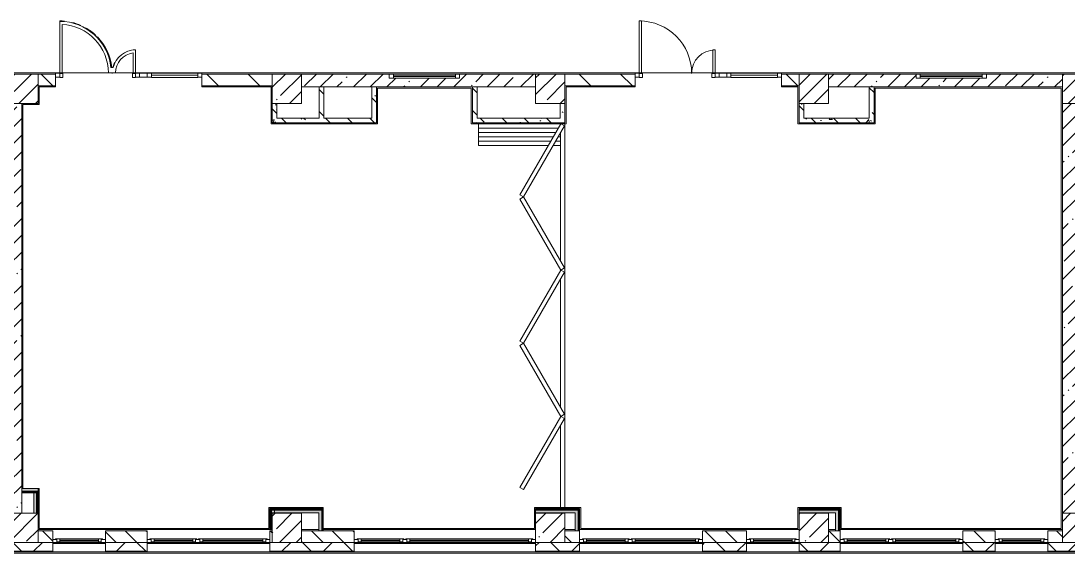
# Model space of a CAD drawing. Header units: millimetres. Extents: x -4185 to 186529, y -8553 to 29097.
# Drawn here: x 107136 to 125024, y -280 to 8808 of the extents above; entities that cross this region are included whole.
import ezdxf

# ---------------------------------------------------------------- set-up
doc = ezdxf.new("R2010")
doc.units = ezdxf.units.MM
for name, color, linetype, lineweight, true_color in [('A-DETL-GENF-6', 7, 'Continuous', 5, 0xaaaaaa), ('A-DOOR-3', 7, 'Continuous', 5, 0xaaaaaa), ('A-DOOR-FRAM-3', 7, 'Continuous', 5, 0xaaaaaa), ('A-FLOR-1', 7, 'Continuous', 5, 0xaaaaaa), ('A-WALL-4', 7, 'Continuous', 5, 0x737373), ('I-WALL-1', 7, 'Continuous', 5, 0xe7e7e7), ('I-WALL-2', 7, 'Continuous', 9, 0xe7e7e7), ('I-WALL-5', 7, 'Continuous', 5, 0x787878)]:
    doc.layers.add(name, color=color, linetype=linetype, lineweight=lineweight, true_color=true_color)
for name, color, linetype, lineweight in [('A-GLAZ-2', 7, 'Continuous', 5), ('A-GLAZ-CURT-2', 7, 'Continuous', 5), ('A-GLAZ-CWMG-2', 7, 'Continuous', 5), ('A-WALL', 7, 'Continuous', 9), ('A-WALL-2', 7, 'Continuous', 5), ('I-WALL-3', 7, 'Continuous', 5), ('S-COLS-2', 7, 'Continuous', 5)]:
    doc.layers.add(name, color=color, linetype=linetype, lineweight=lineweight)
pattern_1 = [(45, (59518.7, 0), (-285.1231, 285.1231), []), (45, (59803.8, 0), (-285.1231, 285.1231), [504.031, -100.806, 16.764, -84.042])]
pattern_2 = [(135, (59518.7, 0), (-353.5534, -353.5534), [])]
pattern_3 = [(135, (59518.7, 0), (-377.1708, -377.1708), [533.4, -88.9, 17.78, -88.9]), (135, (59518.7, 376.94), (-377.1708, -377.1708), []), (50, (59518.7, 0), (637.6445, -55.7866), [66.675, -733.425]), (355, (59518.7, 0), (-123.3494, 668.699), [53.34, -586.74]), (100.451, (59571.8, -4.65), (514.299, 612.908), [56.665, -623.315]), (46.184, (59518.7, 177.8), (948.776, -147.15), [100.012, -1100.137]), (96.636, (59597.7, 165.5), (830.909, 865.997), [84.998, -934.973]), (351.184, (59518.7, 177.8), (830.918, 865.988), [80.01, -880.11]), (21, (59607.6, 133.35), (530.6506, -357.9283), [66.675, -733.425]), (326, (59607.6, 133.35), (216.308, 644.6585), [53.34, -586.74]), (71.451, (59651.8, 103.5), (746.9596, 286.7243), [56.665, -623.315]), (37.5, (59518.68, 0), (10.8105, 295.9426), [16.764, -562.864, 16.764, -578.866, -588.962]), (37.5, (59518.68, 0), (10.8105, 295.9426), [-1175.258, 16.764, -572.198]), (7.5, (59518.68, 0), (233.8692, 350.6318), [16.764, -322.834, 16.764, -549.529, -224.472]), (7.5, (59518.68, 0), (233.8692, 350.6318), [-905.891, 16.764, -207.708]), (327.5, (59320.43, 0), (474.5678, -20.0513), [16.764, -205.486, 16.764, -676.656, -920.115]), (327.5, (59320.43, 0), (474.5678, -20.0513), [-915.67, 16.764, -903.351]), (317.5, (59231.53, 0), (518.4522, 88.9934), [16.764, -272.161, 16.764, -443.738, -653.415]), (317.5, (59231.53, 0), (518.4522, 88.9934), [-749.427, 16.764, -636.651])]
pattern_4 = [(45, (59518.7, 0), (-530.33, 530.33), []), (135, (59518.7, 0), (-530.33, -530.33), [])]

# ---------------------------------------------------------------- blocks, each defined once
blk = doc.blocks.new('BSC_Колонна _Прямоугольная - 500х500-V146-1_10_1_птичка')
at = {"layer": 'S-COLS-2'}
h = blk.add_hatch(dxfattribs=at)
h.set_pattern_fill('FP_94', color=256, style=0, pattern_type=2)
h.set_pattern_definition([(45, (-47660, -7650), (-285.123, 285.123), []), (45, (-47374.88, -7650), (-285.123, 285.123), [504.031, -100.806, 16.764, -84.042])])
h.paths.add_polyline_path([(-250, -250), (250, -250), (250, 250), (-250, 250), (-250, -105)])
for p, q in [((250, 250), (-250, 250)), ((-250, 250), (-250, -250)), ((250, -250), (250, 250)), ((-250, -250), (250, -250))]:
    blk.add_line(p, q, dxfattribs=at)
blk = doc.blocks.new('BSC_Колонна _Прямоугольная - 500х500-V147-1_10_1_птичка')
at = {"layer": 'S-COLS-2'}
h = blk.add_hatch(dxfattribs=at)
h.set_pattern_fill('FP_95', color=256, style=0, pattern_type=2)
h.set_pattern_definition([(45, (-52160, -7650), (-285.123, 285.123), []), (45, (-51874.88, -7650), (-285.123, 285.123), [504.031, -100.806, 16.764, -84.042])])
h.paths.add_polyline_path([(250, -250), (250, 250), (-250, 250), (-250, -250)])
for p, q in [((250, 250), (-250, 250)), ((-250, 250), (-250, -250)), ((250, -250), (250, 250)), ((-250, -250), (250, -250))]:
    blk.add_line(p, q, dxfattribs=at)
blk = doc.blocks.new('BSC_Колонна _Прямоугольная - 500х500-V148-1_10_1_птичка')
at = {"layer": 'S-COLS-2'}
h = blk.add_hatch(dxfattribs=at)
h.set_pattern_fill('FP_96', color=256, style=0, pattern_type=2)
h.set_pattern_definition([(45, (-61160, -7650), (-285.1231, 285.1231), []), (45, (-60874.88, -7650), (-285.123, 285.123), [504.031, -100.806, 16.764, -84.042])])
h.paths.add_polyline_path([(250, -250), (250, 250), (-250, 250), (-250, -250)])
for p, q in [((250, 250), (-250, 250)), ((-250, 250), (-250, -250)), ((250, -250), (250, 250)), ((-250, -250), (250, -250))]:
    blk.add_line(p, q, dxfattribs=at)
blk = doc.blocks.new('BSC_Колонна _Прямоугольная - 500х500-V151-1_10_1_птичка')
at = {"layer": 'S-COLS-2'}
h = blk.add_hatch(dxfattribs=at)
h.set_pattern_fill('FP_99', color=256, style=0, pattern_type=2)
h.set_pattern_definition([(45, (-47660, -150), (-285.123, 285.123), []), (45, (-47374.88, -150), (-285.123, 285.123), [504.031, -100.806, 16.764, -84.042])])
h.paths.add_polyline_path([(250, -250), (250, 250), (-250, 250), (-250, -250)])
for p, q in [((250, 250), (-250, 250)), ((-250, 250), (-250, -250)), ((250, -250), (250, 250)), ((-250, -250), (250, -250))]:
    blk.add_line(p, q, dxfattribs=at)
blk = doc.blocks.new('BSC_Колонна _Прямоугольная - 500х500-V152-1_10_1_птичка')
at = {"layer": 'S-COLS-2'}
h = blk.add_hatch(dxfattribs=at)
h.set_pattern_fill('FP_100', color=256, style=0, pattern_type=2)
h.set_pattern_definition([(45, (-52160, -150), (-285.123, 285.123), []), (45, (-51874.88, -150), (-285.123, 285.123), [504.031, -100.806, 16.764, -84.042])])
h.paths.add_polyline_path([(-250, -250), (250, -250), (250, 250), (-250, 250), (-250, -245)])
for p, q in [((250, 250), (-250, 250)), ((-250, 250), (-250, -250)), ((250, -250), (250, 250)), ((-250, -250), (250, -250))]:
    blk.add_line(p, q, dxfattribs=at)
blk = doc.blocks.new('BSC_Колонна _Прямоугольная - 500х500-V153-1_10_1_птичка')
at = {"layer": 'S-COLS-2'}
h = blk.add_hatch(dxfattribs=at)
h.set_pattern_fill('FP_101', color=256, style=0, pattern_type=2)
h.set_pattern_definition([(45, (-61160, -150), (-285.123, 285.123), []), (45, (-60874.88, -150), (-285.123, 285.123), [504.031, -100.806, 16.764, -84.042])])
h.paths.add_polyline_path([(62, -250), (250, -250), (250, 250), (-250, 250), (-250, -250)])
for p, q in [((250, 250), (-250, 250)), ((-250, 250), (-250, -250)), ((250, -250), (250, 250)), ((-250, -250), (250, -250))]:
    blk.add_line(p, q, dxfattribs=at)
blk = doc.blocks.new('BSC_Колонна _Прямоугольная - 500х500-V154-1_10_1_птичка')
at = {"layer": 'S-COLS-2'}
h = blk.add_hatch(dxfattribs=at)
h.set_pattern_fill('FP_102', color=256, style=0, pattern_type=2)
h.set_pattern_definition([(45, (-65660, -150), (-285.1231, 285.1231), []), (45, (-65374.88, -150), (-285.1231, 285.1231), [504.031, -100.806, 16.764, -84.042])])
h.paths.add_polyline_path([(209, -250), (250, -250), (250, 250), (-250, 250), (-250, -250)])
for p, q in [((250, 250), (-250, 250)), ((-250, 250), (-250, -250)), ((250, -250), (250, 250)), ((-250, -250), (250, -250))]:
    blk.add_line(p, q, dxfattribs=at)
blk = doc.blocks.new('BSC_Колонна _Прямоугольная - 500х500-V157-1_10_1_птичка')
at = {"layer": 'S-COLS-2'}
h = blk.add_hatch(dxfattribs=at)
h.set_pattern_fill('FP_105', color=256, style=0, pattern_type=2)
h.set_pattern_definition([(45, (-65660, -7650), (-285.1231, 285.1231), []), (45, (-65374.88, -7650), (-285.1231, 285.1231), [504.031, -100.806, 16.764, -84.042])])
h.paths.add_polyline_path([(-30, -250), (250, -250), (250, 22), (220, 22), (220, 30), (250, 30), (250, 250), (-250, 250), (-250, -250)])
for p, q in [((220, 250), (-250, 250)), ((-250, 250), (-250, -250)), ((250, -250), (250, 22)), ((-250, -250), (250, -250))]:
    blk.add_line(p, q, dxfattribs=at)
blk = doc.blocks.new('120_Окно_СКБ_1Ст - 120_Окно_СКБ_1Ст 900х2500_h_-V163-1_10_1_птичка')
at = {"layer": 'A-GLAZ-2'}
for p, q in [((-450, -127), (-450, -57)), ((-450, -57), (-380, -57)), ((450, -57), (-450, -57)), ((-380, -127), (-450, -127)), ((-450, -127), (-400, -127)), ((-380, -127), (-400, -127)), ((-400, -127), (-400, -137)), ((-400, -137), (400, -137)), ((400, -137), (-400, -137)), ((-380, -57), (-380, -127)), ((380, -87), (-380, -87)), ((-380, -87), (-380, -127)), ((-330, -137), (-330, -87)), ((-330, -107), (330, -107)), ((330, -117), (-330, -117)), ((330, -137), (330, -87)), ((380, -127), (380, -57)), ((380, -57), (450, -57)), ((380, -127), (380, -87)), ((450, -127), (380, -127)), ((400, -127), (380, -127)), ((400, -137), (400, -127)), ((401, -127), (450, -127)), ((450, -57), (450, -127))]:
    blk.add_line(p, q, dxfattribs=at)
blk = doc.blocks.new('120_Окно_СКБ_2Ст - 120_Окно_СКБ_2Ст 2100х2500 _мал створка справа_-V164-1_10_1_птичка')
at = {"layer": 'A-GLAZ-2'}
for p, q in [((-1050, -127), (-1050, -57)), ((-1050, -57), (-980, -57)), ((1050, -57), (-1050, -57)), ((-980, -127), (-1050, -127)), ((-1050, -127), (-1000, -127)), ((-980, -127), (-1000, -127)), ((-1000, -127), (-1000, -137)), ((-1000, -137), (170, -137)), ((170, -137), (-1000, -137)), ((-980, -57), (-980, -127)), ((150, -87), (-980, -87)), ((-980, -87), (-980, -127)), ((-930, -137), (-930, -87)), ((-930, -107), (100, -107)), ((100, -117), (-930, -117)), ((100, -137), (100, -87)), ((150, -127), (150, -57)), ((150, -57), (220, -57)), ((150, -127), (150, -87)), ((220, -127), (150, -127)), ((170, -127), (150, -127)), ((170, -127), (200, -127)), ((170, -137), (170, -127)), ((220, -127), (200, -127)), ((200, -127), (200, -137)), ((200, -137), (1000, -137)), ((1000, -137), (200, -137)), ((220, -57), (220, -127)), ((980, -87), (220, -87)), ((220, -87), (220, -127)), ((270, -137), (270, -87)), ((270, -107), (930, -107)), ((930, -117), (270, -117)), ((930, -137), (930, -87)), ((980, -127), (980, -57)), ((980, -57), (1050, -57)), ((980, -127), (980, -87)), ((1050, -127), (980, -127)), ((1000, -127), (980, -127)), ((1000, -127), (1050, -127)), ((1000, -137), (1000, -127)), ((1050, -57), (1050, -127))]:
    blk.add_line(p, q, dxfattribs=at)
blk = doc.blocks.new('120_Окно_СКБ_2Ст - 120_Окно_СКБ_2Ст 3100х2500 _мал_створка слева_-22446080-1_10_1_птичка')
at = {"layer": 'A-GLAZ-2'}
for p, q in [((-1550, -127), (-1550, -57)), ((-1550, -57), (-1480, -57)), ((1550, -57), (-1550, -57)), ((-1480, -127), (-1550, -127)), ((-1550, -127), (-1500, -127)), ((-1480, -127), (-1500, -127)), ((-1500, -127), (-1500, -137)), ((-1500, -137), (670, -137)), ((670, -137), (-1500, -137)), ((-1480, -57), (-1480, -127)), ((650, -87), (-1480, -87)), ((-1480, -87), (-1480, -127)), ((-1430, -137), (-1430, -87)), ((-1430, -107), (600, -107)), ((600, -117), (-1430, -117)), ((600, -137), (600, -87)), ((650, -127), (650, -57)), ((650, -57), (720, -57)), ((650, -127), (650, -87)), ((720, -127), (650, -127)), ((670, -127), (650, -127)), ((670, -127), (700, -127)), ((670, -137), (670, -127)), ((720, -127), (700, -127)), ((700, -127), (700, -137)), ((700, -137), (1500, -137)), ((1500, -137), (700, -137)), ((720, -57), (720, -127)), ((1480, -87), (720, -87)), ((720, -87), (720, -127)), ((770, -137), (770, -87)), ((770, -107), (1430, -107)), ((1430, -117), (770, -117)), ((1430, -137), (1430, -87)), ((1480, -127), (1480, -57)), ((1480, -57), (1550, -57)), ((1480, -127), (1480, -87)), ((1550, -127), (1480, -127)), ((1500, -127), (1480, -127)), ((1500, -127), (1550, -127)), ((1500, -137), (1500, -127)), ((1550, -57), (1550, -127))]:
    blk.add_line(p, q, dxfattribs=at)
blk = doc.blocks.new('DOR__перегородка__Прямоугольная - ТП-3_ Вн_ДПГ_6820х3300h-19315679-1_10_1_птичка')
at = {"layer": 'A-DOOR-3'}
for p, q in [((6445, 1474), (6820, 1474)), ((6445, 1474), (6445, 288)), ((6520, 1474), (6520, 244)), ((6595, 1474), (6595, 201)), ((6670, 1474), (6670, 158)), ((6745, 1474), (6745, 114)), ((6820, 1474), (6820, 0)), ((6445, 201), (6445, 75)), ((246, 75), (1664, 75)), ((246, 0), (6820, 0)), ((1814, 75), (1827, 75)), ((1977, 75), (4164, 75)), ((4314, 75), (4325, 75)), ((4475, 75), (6663, 75)), ((6520, 158), (6520, 75)), ((6595, 114), (6595, 75)), ((6813, 75), (6820, 75))]:
    blk.add_line(p, q, dxfattribs=at)
at = {"layer": 'A-DOOR-FRAM-3'}
for p, q in [((570, 707), (608, 772)), ((608, 772), (1820, 72)), ((1821, 72), (3033, 772)), ((3033, 772), (3071, 707)), ((3070, 707), (3107, 772)), ((3107, 772), (4320, 72)), ((4319, 72), (5532, 772)), ((5532, 772), (5569, 707)), ((5569, 707), (5607, 772)), ((5607, 772), (6819, 72)), ((1783, 7), (570, 707)), ((3071, 707), (1858, 7)), ((4282, 7), (3070, 707)), ((5569, 707), (4357, 7)), ((6781, 7), (5569, 707)), ((1820, 72), (1783, 7)), ((1858, 7), (1821, 72)), ((4320, 72), (4282, 7)), ((4357, 7), (4319, 72)), ((6819, 72), (6781, 7))]:
    blk.add_line(p, q, dxfattribs=at)
blk = doc.blocks.new('BSC_Колонна _Прямоугольная - 500х500-V166-1_10_1_птичка')
at = {"layer": 'S-COLS-2'}
h = blk.add_hatch(dxfattribs=at)
h.set_pattern_fill('FP_134', color=256, style=0, pattern_type=2)
h.set_pattern_definition([(45, (-56660, -150), (-285.123, 285.123), []), (45, (-56374.88, -150), (-285.123, 285.123), [504.031, -100.806, 16.764, -84.042])])
h.paths.add_polyline_path([(-86, -250), (250, -250), (250, 250), (-250, 250), (-250, -250)])
for p, q in [((250, 250), (-250, 250)), ((-250, 250), (-250, -250)), ((250, -250), (250, 250)), ((-250, -250), (250, -250))]:
    blk.add_line(p, q, dxfattribs=at)
blk = doc.blocks.new('BSC_Колонна _Прямоугольная - 500х500-V167-1_10_1_птичка')
at = {"layer": 'S-COLS-2'}
h = blk.add_hatch(dxfattribs=at)
h.set_pattern_fill('FP_135', color=256, style=0, pattern_type=2)
h.set_pattern_definition([(45, (-56660, -7650), (-285.123, 285.123), []), (45, (-56374.88, -7650), (-285.123, 285.123), [504.031, -100.806, 16.764, -84.042])])
h.paths.add_polyline_path([(-86, -250), (250, -250), (250, 250), (-250, 250), (-250, -250)])
for p, q in [((250, 250), (-250, 250)), ((-250, 250), (-250, -250)), ((250, -250), (250, 250)), ((-250, -250), (250, -250))]:
    blk.add_line(p, q, dxfattribs=at)
blk = doc.blocks.new('120_Окно_СКБ_1Ст - 120_Окно_СКБ_1Ст 900х2500_h_-V172-1_10_1_птичка')
at = {"layer": 'A-GLAZ-2'}
for p, q in [((-450, -127), (-450, -57)), ((-450, -57), (-380, -57)), ((450, -57), (-450, -57)), ((-380, -127), (-450, -127)), ((-450, -127), (-400, -127)), ((-380, -127), (-400, -127)), ((-400, -127), (-400, -137)), ((-400, -137), (400, -137)), ((400, -137), (-400, -137)), ((-380, -57), (-380, -127)), ((380, -87), (-380, -87)), ((-380, -87), (-380, -127)), ((-330, -137), (-330, -87)), ((-330, -107), (330, -107)), ((330, -117), (-330, -117)), ((330, -137), (330, -87)), ((380, -127), (380, -57)), ((380, -57), (450, -57)), ((380, -127), (380, -87)), ((450, -127), (380, -127)), ((400, -127), (380, -127)), ((400, -127), (450, -127)), ((400, -137), (400, -127)), ((450, -57), (450, -127))]:
    blk.add_line(p, q, dxfattribs=at)
blk = doc.blocks.new('120_Окно_СКБ_1Ст - 120_Окно_СКБ_1Ст 900х2500_h_-V181-1_10_1_птичка')
at = {"layer": 'A-GLAZ-2'}
for p, q in [((-450, -127), (-450, -57)), ((-450, -57), (-380, -57)), ((450, -57), (-450, -57)), ((-380, -127), (-450, -127)), ((-450, -127), (-400, -127)), ((-380, -127), (-400, -127)), ((-400, -127), (-400, -137)), ((-400, -137), (400, -137)), ((400, -137), (-400, -137)), ((-380, -57), (-380, -127)), ((380, -87), (-380, -87)), ((-380, -87), (-380, -127)), ((-330, -137), (-330, -87)), ((-330, -107), (330, -107)), ((330, -117), (-330, -117)), ((330, -137), (330, -87)), ((380, -127), (380, -57)), ((380, -57), (450, -57)), ((380, -127), (380, -87)), ((450, -127), (380, -127)), ((400, -127), (380, -127)), ((400, -127), (450, -127)), ((400, -137), (400, -127)), ((450, -57), (450, -127))]:
    blk.add_line(p, q, dxfattribs=at)
blk = doc.blocks.new('Прямоугольный импост - 50 x 70 мм-V259-1_10_1_птичка')
at = {"layer": 'A-GLAZ-CWMG-2'}
for p, q in [((-70, 35), (0, 35)), ((-70, -35), (-70, 35)), ((0, 35), (0, -35)), ((0, -35), (-70, -35))]:
    blk.add_line(p, q, dxfattribs=at)
blk = doc.blocks.new('Дверь_Витражная_остекление_ - ДВН_ДАО_Главный вход_1200 в свету-V267-1_10_1_птичка')
at = {"layer": 'A-DETL-GENF-6'}
for p, q in [((-607.5, 925), (-647.5, 925)), ((-647.5, 925), (-647.5, 917)), ((-607.5, 914.7), (-607.5, 925)), ((647.5, 430), (607.5, 430)), ((-647.5, 30), (-607.5, 30)), ((-592.5, 30), (-647.5, 30)), ((-607.5, 30), (-607.5, 37)), ((-592.5, -40), (-592.5, 30)), ((592.5, -40), (592.5, 30)), ((592.5, 30), (647.5, 30)), ((607.5, 37), (607.5, 30)), ((607.5, 30), (647.5, 30)), ((-647.5, -40), (-592.5, -40)), ((647.5, -40), (592.5, -40))]:
    blk.add_line(p, q, dxfattribs=at)
at = {"layer": 'A-DOOR-3'}
blk.add_line((-647.5, 925), (-647.5, 917), dxfattribs=at)
for centre, radius, start, end in [((-647.5, 30), 895, 84.89417, 90), ((-647.5, 30), 895, 66.09157, 76.75735), ((-647.5, 30), 895, 46.29046, 60.65283), ((-647.5, 30), 895, 6.49726, 44.08654), ((647.5, 30), 400, 111.27932, 114.05027), ((647.5, 30), 400, 152.83924, 163.42706), ((647.5, 30), 400, 132.31117, 137.0053), ((647.5, 30), 400, 178.97108, 180), ((-647.5, 30), 895, 360, 0.45558)]:
    blk.add_arc(centre, radius, start, end, dxfattribs=at)
blk = doc.blocks.new('Системная панель - Стемалит - 40мм-V261-1_10_1_птичка')
at = {"layer": 'A-GLAZ-CURT-2'}
for p, q in [((65, 35), (-65, 35)), ((-65, 35), (-65, -35)), ((65, -35), (65, 35)), ((-65, -35), (65, -35))]:
    blk.add_line(p, q, dxfattribs=at)
blk = doc.blocks.new('Прямоугольный импост - 50 x 70 мм-V262-1_10_1_птичка')
at = {"layer": 'A-GLAZ-CWMG-2'}
for p, q in [((-35, 35), (35, 35)), ((-35, -35), (-35, 35)), ((35, 35), (35, -35)), ((35, -35), (-35, -35))]:
    blk.add_line(p, q, dxfattribs=at)
blk = doc.blocks.new('Прямоугольный импост - 50 x 70 мм-V263-1_10_1_птичка')
at = {"layer": 'A-GLAZ-CWMG-2'}
for p, q in [((0, 35), (-70, 35)), ((-70, 35), (-70, -35)), ((0, -35), (0, 35)), ((-70, -35), (0, -35))]:
    blk.add_line(p, q, dxfattribs=at)
blk = doc.blocks.new('Системная панель - Стекло - 40мм-V268-1_10_1_птичка')
at = {"layer": 'A-GLAZ-CURT-2'}
for p, q in [((397.5, 0), (-397.5, 0)), ((-397.5, 0), (-397.5, -40)), ((397.5, -40), (397.5, 0)), ((-397.5, -40), (397.5, -40))]:
    blk.add_line(p, q, dxfattribs=at)
blk = doc.blocks.new('Прямоугольный импост - 50 x 70 мм-V265-1_10_1_птичка')
at = {"layer": 'A-GLAZ-CWMG-2'}
for p, q in [((-35, 35), (35, 35)), ((-35, -35), (-35, 35)), ((35, 35), (35, -35)), ((35, -35), (-35, -35))]:
    blk.add_line(p, q, dxfattribs=at)
blk = doc.blocks.new('Прямоугольный импост - 50 x 70 мм-V266-1_10_1_птичка')
at = {"layer": 'A-GLAZ-CWMG-2'}
blk.add_line((41770, 7918), (40975, 7918), dxfattribs=at)
blk = doc.blocks.new('Дверь_Витражная_остекление_ - ДВН_ДАО_Главный вход_1200 в свету-V269-1_10_1_птичка')
at = {"layer": 'A-DETL-GENF-6'}
for p, q in [((-607.5, 925), (-647.5, 925)), ((-647.5, 925), (-647.5, 35)), ((-607.5, 30), (-607.5, 925)), ((647.5, 430), (607.5, 430)), ((607.5, 430), (607.5, 30)), ((647.5, 35), (647.5, 430)), ((-647.5, 30), (-607.5, 30)), ((-592.5, 30), (-647.5, 30)), ((-592.5, -40), (-592.5, 30)), ((592.5, -40), (592.5, 30)), ((592.5, 30), (647.5, 30)), ((607.5, 30), (647.5, 30)), ((-647.5, -40), (-592.5, -40)), ((647.5, -40), (592.5, -40))]:
    blk.add_line(p, q, dxfattribs=at)
at = {"layer": 'A-DOOR-3'}
for p, q in [((-647.5, 925), (-647.5, 35)), ((647.5, 430), (647.5, 35))]:
    blk.add_line(p, q, dxfattribs=at)
for centre, radius, start, end in [((-647.5, 30), 895, 360, 90), ((647.5, 30), 400, 90, 180)]:
    blk.add_arc(centre, radius, start, end, dxfattribs=at)
blk = doc.blocks.new('Системная панель - Стекло - 40мм-V270-1_10_1_птичка')
at = {"layer": 'A-GLAZ-CURT-2'}
h = blk.add_hatch(dxfattribs=at)
h.set_pattern_fill('FP_202', color=256, style=0, pattern_type=2)
h.set_pattern_definition([(45, (-60642.5, -7383), (-1414.214, 1414.214), [1000, -3000]), (45, (-61642.5, -7883), (-1414.214, 1414.214), [3000, -1000]), (45, (-59642.5, -8383), (-1414.214, 1414.214), [1000, -3000])])
h.paths.add_polyline_path([(398, -40), (398, 0), (-398, 0), (-398, -40), (395, -40)])
for p, q in [((398, 0), (-398, 0)), ((-398, 0), (-398, -40)), ((398, -40), (398, 0)), ((-398, -40), (398, -40))]:
    blk.add_line(p, q, dxfattribs=at)
blk = doc.blocks.new('120_Окно_СКБ_1Ст - 120_Окно_СКБ_1Ст 400х1200 EI30-V272-1_10_1_птичка')
at = {"layer": 'A-GLAZ-2'}
for p, q in [((-600, 40), (-600, 110)), ((-600, 110), (-530, 110)), ((600, 110), (-600, 110)), ((-530, 40), (-600, 40)), ((-600, 40), (600, 40)), ((-530, 110), (-530, 40)), ((530, 80), (-530, 80)), ((530, 70), (-530, 70)), ((530, 40), (530, 110)), ((530, 110), (600, 110)), ((600, 40), (530, 40)), ((600, 110), (600, 40))]:
    blk.add_line(p, q, dxfattribs=at)

msp = doc.modelspace()

# ---------------------------------------------------------------- hatches: boundary and pattern name
at = {"layer": 'A-WALL-2'}
h = msp.add_hatch(dxfattribs=at)
h.set_pattern_fill('FP_91', color=256, style=0, pattern_type=2)
h.set_pattern_definition([(135, (59518.68, 0), (-176.7767, -176.7767), [])])
h.paths.add_polyline_path([(116678.7, -100), (116678.7, 100), (116428.7, 100), (116428.7, -100)])
h.paths.add_polyline_path([(107428.7, -100), (107678.7, -100), (107678.7, 100), (107428.7, 100)])
h.paths.add_polyline_path([(108578.7, -100), (109290.2, -100), (109290.2, 100), (108578.7, 100)])
h.paths.add_polyline_path([(124678.7, -100), (124928.7, -100), (124928.7, 100), (124678.7, 100)])
h.paths.add_polyline_path([(123528.7, -100), (123778.7, -100), (123778.7, 100), (123228.7, 100), (123228.7, -100)])
h.paths.add_polyline_path([(111390.2, -100), (111428.7, -94.7), (111428.7, 100), (111390.2, 100)])
h.paths.add_polyline_path([(120928.7, -100), (121128.7, -100), (121128.7, 100), (120928.7, 100), (120928.7, 42.9)])
h.paths.add_polyline_path([(111928.7, -100), (112828.7, -100), (112828.7, 100), (111928.7, 100), (111928.7, -25.1)])
h.paths.add_polyline_path([(118778.7, -100), (119528.7, -100), (119528.7, 100), (118778.7, 100)])
h = msp.add_hatch(dxfattribs=at)
h.set_pattern_fill('FP_109', color=256, style=0, pattern_type=2)
h.set_pattern_definition([(45, (59518.7, 0), (-353.5534, 353.5534), []), (135, (59518.7, 0), (-353.5534, -353.5534), [])])
h.paths.add_polyline_path([(135212.5, -250), (135218.7, -250), (135218.7, -100), (133498.7, -100), (133498.7, -250), (135210.7, -250)])
h.paths.add_polyline_path([(127246.6, -250), (130178.7, -250), (130178.7, -100), (126578.7, -100), (126578.7, -250)])
h.paths.add_polyline_path([(131754.7, -250), (131798.7, -250), (131798.7, -100), (131078.7, -101.8), (131078.7, -250), (131598.7, -250)])
h.paths.add_polyline_path([(121128.7, -250), (121128.7, -100), (120428.7, -100), (120428.7, -250), (120740.3, -250)])
h.paths.add_polyline_path([(123228.7, -250), (123778.7, -250), (123778.7, -100), (123228.7, -100), (123228.7, -121.3)])
h.paths.add_polyline_path([(119528.7, -250), (119528.7, -100), (118778.7, -100), (118778.7, -250)])
h.paths.add_polyline_path([(116678.7, -250), (116678.7, -100), (115928.7, -100), (115928.7, -250), (116092.9, -250)])
h.paths.add_polyline_path([(124678.7, -250), (125678.7, -250), (125678.7, -100), (124678.7, -100), (124678.7, -118)])
h.paths.add_polyline_path([(112375, -250), (112828.7, -250), (112828.7, -100), (111390.2, -100), (111390.2, -250), (111445.5, -250)])
h.paths.add_polyline_path([(109290.2, -250), (109290.2, -100), (108578.7, -100), (108578.7, -250), (108657.1, -250)])
h.paths.add_polyline_path([(107678.7, -250), (107678.7, -100), (106928.7, -100), (106928.7, -250)])
h.paths.add_polyline_path([(103828.7, -250), (103828.7, -100), (102256.2, -100), (102256.2, -250), (103080.2, -250)])
h.paths.add_polyline_path([(98558.7, -250), (98558.7, -100), (97909.7, -100), (97909.7, -250), (98432.9, -250)])
h.paths.add_polyline_path([(99458.7, -250), (100156.2, -250), (100156.2, -100), (99458.7, -100), (99458.7, -180.4)])
at = {"layer": 'I-WALL-1'}
for points in [[(107420.1, 775), (107428.7, 775), (107428.7, 825), (107148.7, 820), (107148.7, 775), (107403.7, 775)], [(107353.7, 400), (107403.7, 400), (107403.7, 750), (107353.7, 750), (107353.7, 500)], [(111445.5, 405), (112223.7, 405), (112223.7, 455), (111390.2, 455), (111390.2, 405), (111428.7, 405)], [(112273.7, 100), (112273.7, 455), (112223.7, 455), (112223.7, 100)], [(116092.9, 405), (116603.7, 405), (116603.7, 455), (115928.7, 455), (115928.7, 405)], [(121053.7, 405), (121103.7, 405), (121103.7, 455), (120428.7, 455), (120428.7, 405), (120928.7, 405)]]:
    msp.add_hatch(color=256, dxfattribs=at).paths.add_polyline_path(points)
h = msp.add_hatch(color=256, dxfattribs=at)
h.paths.add_polyline_path([(111428.7, 120), (111428.7, 400), (111415.2, 405), (111415.2, 120)])
h.paths.add_polyline_path([(111465.2, 455), (111465.2, 480), (111415.2, 480), (111415.2, 455), (111445.5, 455)])
at = {"layer": 'I-WALL-2'}
for points in [[(116653.7, 100), (116653.7, 455), (116603.7, 455), (116603.7, 100)], [(121053.7, 100), (121103.7, 100), (121103.7, 405), (121053.7, 405), (121053.7, 120)]]:
    msp.add_hatch(color=256, dxfattribs=at).paths.add_polyline_path(points)
at = {"layer": 'I-WALL-3'}
h = msp.add_hatch(dxfattribs=at)
h.set_pattern_fill('FP_108', color=256, style=0, pattern_type=2)
h.set_pattern_definition(pattern_2)
h.paths.add_polyline_path([(110228.7, 7700), (111428.7, 7700), (111428.7, 7900), (110228.7, 7900)])
h.paths.add_polyline_path([(107728.7, 7700), (107728.7, 7900), (107428.7, 7900), (107428.7, 7700), (107448.7, 7700)])
h = msp.add_hatch(dxfattribs=at)
h.set_pattern_fill('FP_90', color=256, style=0, pattern_type=2)
h.set_pattern_definition(pattern_1)
h.paths.add_polyline_path([(112375, 7680), (115928.7, 7680), (115928.7, 7900), (114628.7, 7900), (114628.7, 7830), (113428.7, 7830), (113428.7, 7900), (111928.7, 7900), (111928.7, 7680), (112298.7, 7680)])
h = msp.add_hatch(dxfattribs=at)
h.set_pattern_fill('FP_108', color=256, style=0, pattern_type=2)
h.set_pattern_definition(pattern_2)
h.paths.add_polyline_path([(120128.7, 7700), (120428.7, 7700), (120428.7, 7900), (120128.7, 7900)])
h.paths.add_polyline_path([(116698.7, 7700), (117628.7, 7700), (117628.7, 7900), (116428.7, 7900), (116428.7, 7700), (116502.3, 7700)])
h = msp.add_hatch(dxfattribs=at)
h.set_pattern_fill('FP_90', color=256, style=0, pattern_type=2)
h.set_pattern_definition(pattern_1)
h.paths.add_polyline_path([(120928.7, 7680), (124928.7, 7680), (124928.7, 7900), (123628.7, 7900), (123628.7, 7830), (122428.7, 7830), (122428.7, 7900), (120928.7, 7900)])
h = msp.add_hatch(dxfattribs=at)
h.set_pattern_fill('FP_90', color=256, style=0, pattern_type=2)
h.set_pattern_definition(pattern_1)
h.paths.add_polyline_path([(106928.7, 400), (107148.7, 400), (107148.7, 7400), (106928.7, 7400), (106928.7, 645.8)])
h = msp.add_hatch(dxfattribs=at)
h.set_pattern_fill('FP_90', color=256, style=0, pattern_type=2)
h.set_pattern_definition(pattern_1)
h.paths.add_polyline_path([(125148.7, 400), (125148.7, 7400), (124928.7, 7400), (124928.7, 400)])
h = msp.add_hatch(dxfattribs=at)
h.set_pattern_fill('FP_201', color=256, style=0, pattern_type=2)
h.set_pattern_definition(pattern_4)
h.paths.add_polyline_path([(111928.7, 467.5), (112286.2, 467.5), (112286.2, 480), (111465.2, 478.9), (111465.2, 467.5)])
h.paths.add_polyline_path([(111415.2, 467.5), (111415.2, 480), (111390.2, 480), (111390.2, 467.5), (111408.7, 467.5)])
h = msp.add_hatch(dxfattribs=at)
h.set_pattern_fill('FP_201', color=256, style=0, pattern_type=2)
h.set_pattern_definition(pattern_4)
h.paths.add_polyline_path([(111928.7, 455), (112273.7, 455), (112273.2, 467.5), (111465.2, 466.4), (111465.2, 455)])
h.paths.add_polyline_path([(111390.2, 455), (111415.2, 455), (111415.2, 467.5), (111390.2, 467.5)])
h = msp.add_hatch(dxfattribs=at)
h.set_pattern_fill('FP_201', color=256, style=0, pattern_type=2)
h.set_pattern_definition(pattern_4)
h.paths.add_polyline_path([(112286.2, 100), (112286.2, 467.5), (112273.7, 467.5), (112273.7, 100)])
h = msp.add_hatch(dxfattribs=at)
h.set_pattern_fill('FP_201', color=256, style=0, pattern_type=2)
h.set_pattern_definition(pattern_4)
h.paths.add_polyline_path([(112298.7, 100), (112295.8, 480), (112286.2, 480), (112286.2, 100)])
h = msp.add_hatch(dxfattribs=at)
h.set_pattern_fill('FP_201', color=256, style=0, pattern_type=2)
h.set_pattern_definition(pattern_4)
h.paths.add_polyline_path([(116428.7, 467.5), (116666.2, 467.5), (116666.2, 480), (115928.7, 480), (115928.7, 467.5), (116092.9, 467.5)])
h = msp.add_hatch(dxfattribs=at)
h.set_pattern_fill('FP_201', color=256, style=0, pattern_type=2)
h.set_pattern_definition(pattern_4)
h.paths.add_polyline_path([(115928.7, 455), (116653.7, 455), (116653.2, 467.5), (115928.7, 467.5)])
h = msp.add_hatch(dxfattribs=at)
h.set_pattern_fill('FP_201', color=256, style=0, pattern_type=2)
h.set_pattern_definition(pattern_4)
h.paths.add_polyline_path([(116666.2, 100), (116666.2, 467.5), (116653.7, 467.5), (116653.7, 100)])
h = msp.add_hatch(dxfattribs=at)
h.set_pattern_fill('FP_201', color=256, style=0, pattern_type=2)
h.set_pattern_definition(pattern_4)
h.paths.add_polyline_path([(116678.7, 100), (116678.7, 480), (116666.2, 480), (116666.2, 100)])
h = msp.add_hatch(dxfattribs=at)
h.set_pattern_fill('FP_201', color=256, style=0, pattern_type=2)
h.set_pattern_definition(pattern_4)
h.paths.add_polyline_path([(120428.7, 467.5), (121128.7, 467.5), (121128.7, 480), (120428.7, 480)])
h = msp.add_hatch(dxfattribs=at)
h.set_pattern_fill('FP_201', color=256, style=0, pattern_type=2)
h.set_pattern_definition(pattern_4)
h.paths.add_polyline_path([(120428.7, 455), (121116.2, 455), (121116.2, 467.5), (120428.7, 467.5)])
at = {"layer": 'I-WALL-5'}
h = msp.add_hatch(dxfattribs=at)
h.set_pattern_fill('FP_120', color=256, style=0, pattern_type=2)
h.set_pattern_definition(pattern_3)
h.paths.add_polyline_path([(112228.7, 7150), (112308.7, 7150), (112308.7, 7680), (112228.7, 7680), (112228.7, 7400)])
h = msp.add_hatch(dxfattribs=at)
h.set_pattern_fill('FP_120', color=256, style=0, pattern_type=2)
h.set_pattern_definition(pattern_3)
h.paths.add_polyline_path([(113208.7, 7150), (113208.7, 7680), (113128.7, 7680), (113128.7, 7150)])
h = msp.add_hatch(dxfattribs=at)
h.set_pattern_fill('FP_120', color=256, style=0, pattern_type=2)
h.set_pattern_definition(pattern_3)
h.paths.add_polyline_path([(114848.7, 7070), (114928.7, 7070), (114928.7, 7680), (114848.7, 7680), (114848.7, 7150)])
h = msp.add_hatch(dxfattribs=at)
h.set_pattern_fill('FP_120', color=256, style=0, pattern_type=2)
h.set_pattern_definition(pattern_3)
h.paths.add_polyline_path([(121708.7, 7070), (121708.7, 7680), (121628.7, 7680), (121628.7, 7070), (121669.7, 7070)])
h = msp.add_hatch(dxfattribs=at)
h.set_pattern_fill('FP_120', color=256, style=0, pattern_type=2)
h.set_pattern_definition(pattern_3)
h.paths.add_polyline_path([(111508.7, 7070), (111508.7, 7400), (111428.7, 7400), (111428.7, 7070)])
h = msp.add_hatch(dxfattribs=at)
h.set_pattern_fill('FP_120', color=256, style=0, pattern_type=2)
h.set_pattern_definition(pattern_3)
h.paths.add_polyline_path([(116348.7, 7150), (116428.7, 7150), (116428.7, 7400), (116348.7, 7400)])
h = msp.add_hatch(dxfattribs=at)
h.set_pattern_fill('FP_120', color=256, style=0, pattern_type=2)
h.set_pattern_definition(pattern_3)
h.paths.add_polyline_path([(120508.7, 7070), (120508.7, 7400), (120428.7, 7400), (120428.7, 7070)])
h = msp.add_hatch(dxfattribs=at)
h.set_pattern_fill('FP_120', color=256, style=0, pattern_type=2)
h.set_pattern_definition(pattern_3)
h.paths.add_polyline_path([(113208.7, 7070), (113208.7, 7150), (111508.7, 7150), (111508.7, 7070), (112375, 7070)])
h = msp.add_hatch(dxfattribs=at)
h.set_pattern_fill('FP_120', color=256, style=0, pattern_type=2)
h.set_pattern_definition(pattern_3)
h.paths.add_polyline_path([(115656.9, 7070), (116428.7, 7070), (116428.7, 7150), (114928.7, 7150), (114928.7, 7070)])
h = msp.add_hatch(dxfattribs=at)
h.set_pattern_fill('FP_120', color=256, style=0, pattern_type=2)
h.set_pattern_definition(pattern_3)
h.paths.add_polyline_path([(121628.7, 7070), (121628.7, 7150), (120508.7, 7150), (120508.7, 7070), (121148.7, 7070)])

# ---------------------------------------------------------------- linework, layer by layer
at = {"layer": 'A-FLOR-1'}
for p, q in [((107798.7, 8800), (107798.7, 7920)), ((107838.7, 7920), (107838.7, 8749)), ((109053.7, 8260.7), (109053.7, 7920)), ((109093.7, 7920), (109093.7, 8313)), ((98258.7, 7920), (125435, 7920)), ((108711.8, 8012.8), (108673.8, 8012.8)), ((107728.7, 7700), (107728.7, 7680)), ((110228.7, 7680), (110228.7, 7700)), ((117628.7, 7700), (117628.7, 7680)), ((120128.7, 7680), (120128.7, 7700)), ((107728.7, 7680), (107448.7, 7680)), ((107448.7, 7680), (107448.7, 7380)), ((111408.7, 7680), (110228.7, 7680)), ((111408.7, 7050), (111408.7, 7680)), ((114828.7, 7660), (113228.7, 7660)), ((113228.7, 7660), (113228.7, 7050)), ((114828.7, 7050), (114828.7, 7660)), ((117628.7, 7680), (116448.7, 7680)), ((116448.7, 7680), (116448.7, 7050)), ((120408.7, 7680), (120128.7, 7680)), ((120408.7, 7050), (120408.7, 7680)), ((124908.7, 7660), (121728.7, 7660)), ((121728.7, 7660), (121728.7, 7050)), ((124908.7, 140), (124908.7, 7660)), ((107448.7, 7380), (107168.7, 7380)), ((107168.7, 7380), (107168.7, 825)), ((113228.7, 7050), (111408.7, 7050)), ((116355.4, 7050), (114828.7, 7050)), ((116448.7, 7050), (116361.9, 7050)), ((121728.7, 7050), (120408.7, 7050)), ((107428.7, 820), (107448.7, 820)), ((107448.7, 820), (107448.7, 140)), ((111370.2, 140), (111370.2, 500)), ((111370.2, 500), (112298.7, 500)), ((112298.7, 500), (112298.7, 480)), ((115908.7, 140), (115908.7, 500)), ((115908.7, 500), (116698.7, 500)), ((116698.7, 500), (116698.7, 140)), ((120408.7, 140), (120408.7, 500)), ((120408.7, 500), (121148.7, 500)), ((121148.7, 500), (121148.7, 140)), ((107448.7, 140), (111370.2, 140)), ((112298.7, 140), (115908.7, 140)), ((116698.7, 140), (120408.7, 140)), ((121148.7, 140), (124908.7, 140))]:
    msp.add_line(p, q, dxfattribs=at)
for centre, radius, start, end in [((107798.7, 7920), 880, 6.05535, 90), ((107798.7, 7920), 830, 360, 87.23769), ((109093.7, 7920), 393, 90, 166.33705), ((109093.7, 7920), 343, 96.69696, 180)]:
    msp.add_arc(centre, radius, start, end, dxfattribs=at)
at = {"layer": 'A-WALL'}
for p, q in [((113208.7, 7680), (113128.7, 7680)), ((114928.7, 7680), (114848.7, 7680)), ((121708.7, 7680), (121628.7, 7680)), ((107148.7, 825), (107148.7, 750)), ((107148.7, 775), (107428.7, 775)), ((107148.7, 762.5), (107416.2, 762.5)), ((107403.7, 750), (107353.7, 750)), ((107403.7, 400), (107403.7, 750)), ((107416.2, 400), (107416.2, 762.5)), ((112286.2, 467.5), (111390.2, 467.5)), ((112273.7, 455), (111390.2, 455)), ((111402.7, 480), (111402.7, 120)), ((111415.2, 480), (111415.2, 120)), ((112273.7, 100), (112273.7, 455)), ((112286.2, 100), (112286.2, 467.5)), ((116666.2, 467.5), (115928.7, 467.5)), ((116653.7, 455), (115928.7, 455)), ((116653.7, 455), (116653.7, 100)), ((116666.2, 467.5), (116666.2, 100)), ((121116.2, 467.5), (120428.7, 467.5)), ((121103.7, 455), (120428.7, 455)), ((121103.7, 455), (121103.7, 100)), ((121116.2, 467.5), (121116.2, 100)), ((107678.7, -100), (107428.7, -100)), ((109290.2, -100), (108578.7, -100)), ((111428.7, -100), (111390.2, -100)), ((112828.7, -100), (111928.7, -100)), ((116678.7, -100), (116428.7, -100)), ((119528.7, -100), (118778.7, -100)), ((121128.7, -100), (120928.7, -100)), ((123778.7, -100), (123228.7, -100)), ((124928.7, -100), (124678.7, -100)), ((106928.7, -250), (107678.7, -250)), ((106928.7, -253), (107678.7, -253)), ((108578.7, -250), (109290.2, -250)), ((108578.7, -253), (109290.2, -253)), ((111390.2, -250), (112828.7, -250)), ((111390.2, -253), (112828.7, -253)), ((115928.7, -250), (116678.7, -250)), ((115928.7, -253), (116678.7, -253)), ((118778.7, -250), (119528.7, -250)), ((118778.7, -253), (119528.7, -253)), ((120428.7, -250), (121128.7, -250)), ((120428.7, -253), (121128.7, -253)), ((123228.7, -250), (123778.7, -250)), ((123228.7, -253), (123778.7, -253)), ((124678.7, -250), (125678.7, -250)), ((124678.7, -253), (125678.7, -253))]:
    msp.add_line(p, q, dxfattribs=at)
at = {"layer": 'A-WALL-2'}
for p, q in [((107678.7, 100), (107428.7, 100)), ((107678.7, -258), (107678.7, 100)), ((109290.2, 100), (108578.7, 100)), ((108578.7, 100), (108578.7, -258)), ((109290.2, -258), (109290.2, 100)), ((111428.7, 100), (111390.2, 100)), ((111390.2, 100), (111390.2, -258)), ((112828.7, 100), (111928.7, 100)), ((112828.7, -258), (112828.7, 100)), ((116603.7, 100), (116428.7, 100)), ((116678.7, -258), (116678.7, 100)), ((119528.7, 100), (118778.7, 100)), ((118778.7, 100), (118778.7, -258)), ((119528.7, -258), (119528.7, 100)), ((121053.7, 100), (120928.7, 100)), ((121128.7, -258), (121128.7, 100)), ((123778.7, 100), (123228.7, 100)), ((123228.7, 100), (123228.7, -258)), ((123778.7, -258), (123778.7, 100)), ((124928.7, 100), (124678.7, 100)), ((124678.7, 100), (124678.7, -258)), ((107678.7, -100), (108578.7, -100)), ((109290.2, -100), (111390.2, -100)), ((112828.7, -100), (115928.7, -100)), ((115928.7, -100), (115928.7, -258)), ((116678.7, -100), (118778.7, -100)), ((119528.7, -100), (120428.7, -100)), ((120428.7, -100), (120428.7, -258)), ((121128.7, -100), (123228.7, -100)), ((123778.7, -100), (124678.7, -100)), ((109290.2, -258), (97909.7, -258)), ((123778.7, -258), (109290.2, -258)), ((123778.7, -258), (131798.7, -258))]:
    msp.add_line(p, q, dxfattribs=at)
at = {"layer": 'A-WALL-4'}
msp.add_line((131798.7, -280), (59228.7, -280), dxfattribs=at)
at = {"layer": 'I-WALL-3'}
for p, q in [((107728.7, 7900), (107428.7, 7900)), ((107728.7, 7700), (107728.7, 7900)), ((111428.7, 7900), (110228.7, 7900)), ((110228.7, 7900), (110228.7, 7700)), ((113428.7, 7900), (111928.7, 7900)), ((115928.7, 7900), (114628.7, 7900)), ((117628.7, 7900), (116428.7, 7900)), ((117628.7, 7700), (117628.7, 7900)), ((120428.7, 7900), (120128.7, 7900)), ((120128.7, 7900), (120128.7, 7700)), ((122428.7, 7900), (120928.7, 7900)), ((124928.7, 7900), (123628.7, 7900)), ((107428.7, 7700), (107728.7, 7700)), ((110228.7, 7700), (111428.7, 7700)), ((116428.7, 7700), (117628.7, 7700)), ((120128.7, 7700), (120428.7, 7700)), ((111928.7, 7680), (113128.7, 7680)), ((112228.7, 7680), (112228.7, 7150)), ((112308.7, 7150), (112308.7, 7680)), ((113128.7, 7680), (113128.7, 7150)), ((113208.7, 7070), (113208.7, 7680)), ((113208.7, 7680), (114848.7, 7680)), ((114848.7, 7680), (114848.7, 7070)), ((114928.7, 7150), (114928.7, 7680)), ((114928.7, 7680), (115928.7, 7680)), ((120928.7, 7680), (121628.7, 7680)), ((121628.7, 7680), (121628.7, 7150)), ((121708.7, 7070), (121708.7, 7680)), ((121708.7, 7680), (124928.7, 7680)), ((107148.7, 825), (107148.7, 7400)), ((111428.7, 7400), (111428.7, 7070)), ((111508.7, 7150), (111508.7, 7400)), ((116348.7, 7400), (116348.7, 7150)), ((116428.7, 7070), (116428.7, 7400)), ((120428.7, 7400), (120428.7, 7070)), ((120508.7, 7150), (120508.7, 7400)), ((124928.7, 7400), (124928.7, 400)), ((111428.7, 7070), (113208.7, 7070)), ((112228.7, 7150), (111508.7, 7150)), ((113128.7, 7150), (112308.7, 7150)), ((114848.7, 7070), (116428.7, 7070)), ((116348.7, 7150), (114928.7, 7150)), ((120428.7, 7070), (121708.7, 7070)), ((121628.7, 7150), (120508.7, 7150)), ((107428.7, 825), (107148.7, 825)), ((107148.7, 400), (107148.7, 750)), ((107148.7, 750), (107353.7, 750)), ((107353.7, 750), (107353.7, 400)), ((107428.7, 400), (107428.7, 825)), ((112298.7, 480), (111390.2, 480)), ((111390.2, 480), (111390.2, 120)), ((111390.2, 405), (112223.7, 405)), ((111465.2, 400), (111465.2, 480)), ((112223.7, 405), (112223.7, 100)), ((112298.7, 100), (112298.7, 480)), ((116678.7, 480), (115928.7, 480)), ((115928.7, 480), (115928.7, 405)), ((115928.7, 405), (116603.7, 405)), ((116603.7, 405), (116603.7, 100)), ((116678.7, 100), (116678.7, 480)), ((121128.7, 480), (120428.7, 480)), ((120428.7, 480), (120428.7, 405)), ((120428.7, 405), (121053.7, 405)), ((121053.7, 405), (121053.7, 100)), ((121128.7, 100), (121128.7, 480)), ((107428.7, 120), (111428.7, 120)), ((111928.7, 120), (112223.7, 120)), ((112298, 120), (115928.7, 120)), ((116428.7, 120), (116603.7, 120)), ((116603.7, 100), (116678.7, 100)), ((116678, 120), (120428.7, 120)), ((120928.7, 120), (121053.7, 120)), ((121053.7, 100), (121128.7, 100)), ((121127.9, 120), (124928.7, 120))]:
    msp.add_line(p, q, dxfattribs=at)

# ---------------------------------------------------------------- block references
at = {"layer": 'A-DOOR-3'}
for name, p in [('Дверь_Витражная_остекление_ - ДВН_ДАО_Главный вход_1200 в свету-V267-1_10_1_птичка', (108446.2, 7883)), ('Дверь_Витражная_остекление_ - ДВН_ДАО_Главный вход_1200 в свету-V269-1_10_1_птичка', (118346.2, 7883))]:
    msp.add_blockref(name, p, dxfattribs=at)
at = {"layer": 'A-DOOR-3', "rotation": 89.99999999999955}
msp.add_blockref('DOR__перегородка__Прямоугольная - ТП-3_ Вн_ДПГ_6820х3300h-19315679-1_10_1_птичка', (116428.7, 233.9), dxfattribs=at)
at = {"layer": 'A-GLAZ-2'}
for p in [(114028.7, 7790), (123028.7, 7790)]:
    msp.add_blockref('120_Окно_СКБ_1Ст - 120_Окно_СКБ_1Ст 400х1200 EI30-V272-1_10_1_птичка', p, dxfattribs=at)
at = {"layer": 'A-GLAZ-2', "rotation": 180}
for name, p in [('120_Окно_СКБ_1Ст - 120_Окно_СКБ_1Ст 900х2500_h_-V163-1_10_1_птичка', (108128.7, -175)), ('120_Окно_СКБ_2Ст - 120_Окно_СКБ_2Ст 2100х2500 _мал створка справа_-V164-1_10_1_птичка', (110340.2, -175)), ('120_Окно_СКБ_2Ст - 120_Окно_СКБ_2Ст 3100х2500 _мал_створка слева_-22446080-1_10_1_птичка', (114378.7, -175)), ('120_Окно_СКБ_2Ст - 120_Окно_СКБ_2Ст 2100х2500 _мал створка справа_-V164-1_10_1_птичка', (117728.7, -175)), ('120_Окно_СКБ_1Ст - 120_Окно_СКБ_1Ст 900х2500_h_-V181-1_10_1_птичка', (119978.7, -175)), ('120_Окно_СКБ_2Ст - 120_Окно_СКБ_2Ст 2100х2500 _мал створка справа_-V164-1_10_1_птичка', (122178.7, -175)), ('120_Окно_СКБ_1Ст - 120_Окно_СКБ_1Ст 900х2500_h_-V172-1_10_1_птичка', (124228.7, -175))]:
    msp.add_blockref(name, p, dxfattribs=at)
at = {"layer": 'A-GLAZ-CURT-2'}
for name, p in [('Системная панель - Стемалит - 40мм-V261-1_10_1_птичка', (109228.7, 7883)), ('Системная панель - Стекло - 40мм-V268-1_10_1_птичка', (109761.2, 7883)), ('Системная панель - Стемалит - 40мм-V261-1_10_1_птичка', (119128.7, 7883)), ('Системная панель - Стекло - 40мм-V270-1_10_1_птичка', (119661.2, 7883))]:
    msp.add_blockref(name, p, dxfattribs=at)
at = {"layer": 'A-GLAZ-CWMG-2', "rotation": 180}
for p in [(107728.7, 7883), (117628.7, 7883)]:
    msp.add_blockref('Прямоугольный импост - 50 x 70 мм-V263-1_10_1_птичка', p, dxfattribs=at)
at = {"layer": 'A-GLAZ-CWMG-2', "extrusion": (0, 0, -1), "rotation": 180}
for name, p in [('Прямоугольный импост - 50 x 70 мм-V262-1_10_1_птичка', (-109128.7, 7883)), ('Прямоугольный импост - 50 x 70 мм-V265-1_10_1_птичка', (-109328.7, 7883)), ('Прямоугольный импост - 50 x 70 мм-V259-1_10_1_птичка', (-110228.7, 7883)), ('Прямоугольный импост - 50 x 70 мм-V262-1_10_1_птичка', (-119028.7, 7883)), ('Прямоугольный импост - 50 x 70 мм-V265-1_10_1_птичка', (-119228.7, 7883)), ('Прямоугольный импост - 50 x 70 мм-V259-1_10_1_птичка', (-120128.7, 7883))]:
    msp.add_blockref(name, p, dxfattribs=at)
at = {"layer": 'A-GLAZ-CWMG-2'}
for p in [(68388.7, 0), (78288.7, 0)]:
    msp.add_blockref('Прямоугольный импост - 50 x 70 мм-V266-1_10_1_птичка', p, dxfattribs=at)
at = {"layer": 'S-COLS-2'}
for name, p in [('BSC_Колонна _Прямоугольная - 500х500-V146-1_10_1_птичка', (107178.7, 7650)), ('BSC_Колонна _Прямоугольная - 500х500-V147-1_10_1_птичка', (111678.7, 7650)), ('BSC_Колонна _Прямоугольная - 500х500-V167-1_10_1_птичка', (116178.7, 7650)), ('BSC_Колонна _Прямоугольная - 500х500-V148-1_10_1_птичка', (120678.7, 7650)), ('BSC_Колонна _Прямоугольная - 500х500-V157-1_10_1_птичка', (125178.7, 7650)), ('BSC_Колонна _Прямоугольная - 500х500-V151-1_10_1_птичка', (107178.7, 150)), ('BSC_Колонна _Прямоугольная - 500х500-V152-1_10_1_птичка', (111678.7, 150)), ('BSC_Колонна _Прямоугольная - 500х500-V166-1_10_1_птичка', (116178.7, 150)), ('BSC_Колонна _Прямоугольная - 500х500-V153-1_10_1_птичка', (120678.7, 150)), ('BSC_Колонна _Прямоугольная - 500х500-V154-1_10_1_птичка', (125178.7, 150))]:
    msp.add_blockref(name, p, dxfattribs=at)

doc.saveas('drawing.dxf')
